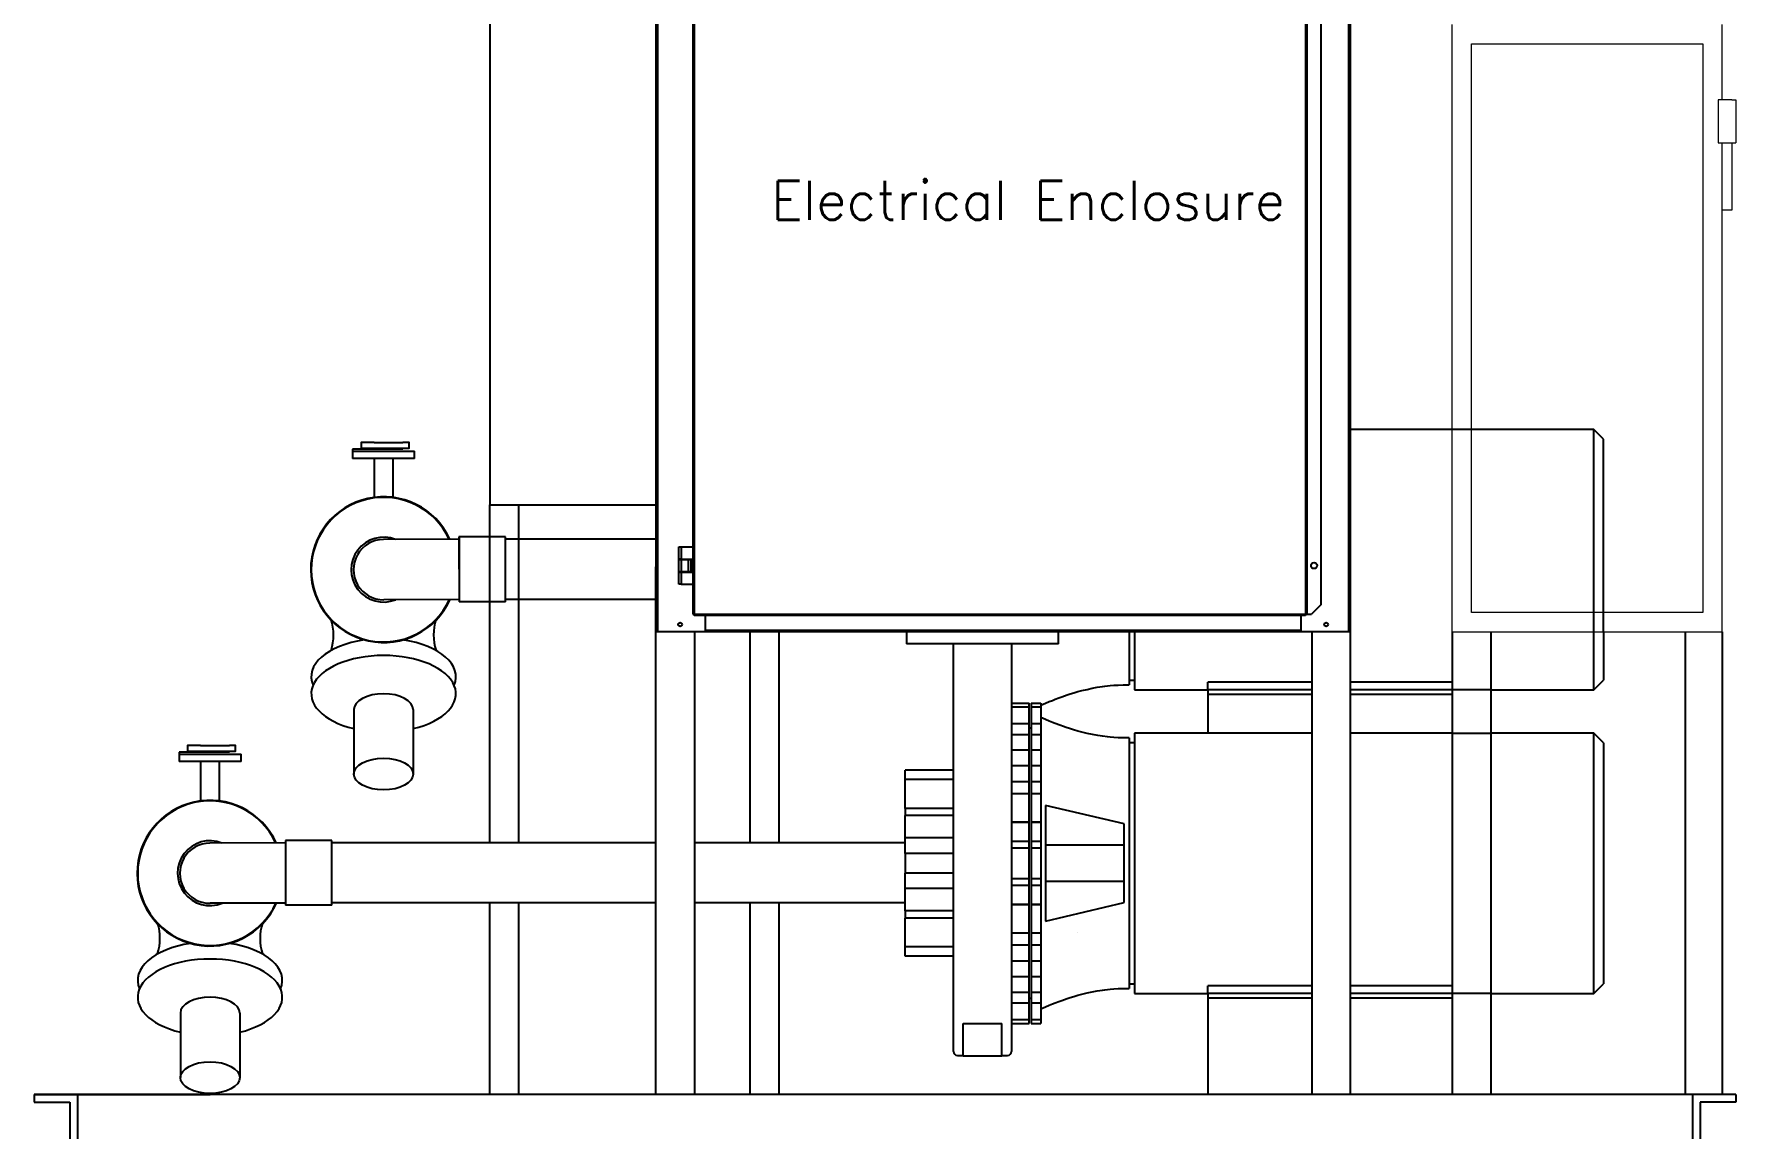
# Model space of a CAD drawing. Header units: inches. Extents: x 3128 to 3569, y 1222 to 1501.
# Drawn here: x 3258.9 to 3347.1, y 1278.3 to 1335.1 of the extents above; entities that cross this region are included whole.
import ezdxf

# ---------------------------------------------------------------- set-up
doc = ezdxf.new("R2010")
doc.units = ezdxf.units.IN
doc.header["$MEASUREMENT"] = 0
for name, color, linetype in [('External Disconnect 1 H1', 7, 'Continuous'), ('No External Disconnect H1', 7, 'Continuous'), ('WATANK', 7, 'Continuous'), ('WDPUMP', 7, 'Continuous'), ('WEPC', 7, 'Continuous'), ('WPCEDNOEDP2', 7, 'Continuous'), ('WSPUMP', 7, 'Continuous')]:
    doc.layers.add(name, color=color, linetype=linetype)
doc.styles.add('TCF_DIMENSION', font='simplex.shx')

msp = doc.modelspace()

# ---------------------------------------------------------------- linework, layer by layer
at = {"color": 0, "linetype": 'Continuous'}
for p, q in [((3347.1364, 1280.0817), (3258.8864, 1280.0817)), ((3347.1364, 1280.0817), (3258.8864, 1280.0817)), ((3258.8864, 1280.0817), (3258.8864, 1279.6917)), ((3258.8864, 1280.0817), (3258.8864, 1279.6917)), ((3258.8864, 1279.6917), (3260.7464, 1279.6917)), ((3258.8864, 1279.6917), (3260.7464, 1279.6917)), ((3260.7464, 1279.6917), (3260.7464, 1272.4717)), ((3260.7464, 1279.6917), (3260.7464, 1272.4717)), ((3261.1364, 1280.0817), (3261.1364, 1272.0817)), ((3261.1364, 1280.0817), (3261.1364, 1272.0817)), ((3344.8864, 1280.0817), (3344.8864, 1272.0817)), ((3344.8864, 1280.0817), (3344.8864, 1272.0817)), ((3347.1364, 1279.6917), (3345.2764, 1279.6917)), ((3345.2764, 1279.6917), (3345.2764, 1272.4717)), ((3347.1364, 1279.6917), (3345.2764, 1279.6917)), ((3345.2764, 1279.6917), (3345.2764, 1272.4717)), ((3347.1364, 1280.0817), (3347.1364, 1279.6917)), ((3347.1364, 1280.0817), (3347.1364, 1279.6917))]:
    msp.add_line(p, q, dxfattribs=at)
at = {"layer": 'External Disconnect 1 H1', "color": 0, "linetype": 'Continuous', "lineweight": 15}
for p, q in [((3332.4236, 1304.0817), (3332.4236, 1335.5817)), ((3332.4236, 1304.0817), (3332.4236, 1335.5817)), ((3346.4236, 1331.6772), (3346.4236, 1335.5817)), ((3346.4236, 1331.6772), (3346.4236, 1335.5817)), ((3333.4236, 1334.5817), (3345.4236, 1334.5817)), ((3333.4236, 1305.0817), (3333.4236, 1334.5817)), ((3333.4236, 1334.5817), (3345.4236, 1334.5817)), ((3333.4236, 1305.0817), (3333.4236, 1334.5817)), ((3345.4236, 1334.5817), (3345.4236, 1305.0817)), ((3345.4236, 1334.5817), (3345.4236, 1305.0817)), ((3346.4236, 1331.6772), (3346.2108, 1331.6772)), ((3346.2108, 1331.6772), (3346.2108, 1329.4401)), ((3346.4236, 1331.6772), (3346.2108, 1331.6772)), ((3346.2108, 1331.6772), (3346.2108, 1329.4401)), ((3346.9236, 1331.6772), (3346.4236, 1331.6772)), ((3346.9236, 1331.6772), (3346.4236, 1331.6772)), ((3346.9236, 1331.6772), (3347.1364, 1331.6772)), ((3346.9236, 1331.6772), (3347.1364, 1331.6772)), ((3347.1364, 1331.6772), (3347.1364, 1329.4401)), ((3347.1364, 1331.6772), (3347.1364, 1329.4401)), ((3346.2108, 1329.4401), (3347.1364, 1329.4401)), ((3346.2108, 1329.4401), (3347.1364, 1329.4401)), ((3346.4236, 1304.0817), (3346.4236, 1329.4401)), ((3346.4236, 1326.4401), (3346.4236, 1329.4401)), ((3346.4236, 1329.4401), (3346.9236, 1329.4401)), ((3346.4236, 1304.0817), (3346.4236, 1329.4401)), ((3346.4236, 1326.4401), (3346.4236, 1329.4401)), ((3346.4236, 1329.4401), (3346.9236, 1329.4401)), ((3346.9236, 1329.4401), (3346.9236, 1325.9401)), ((3346.9236, 1329.4401), (3346.9236, 1325.9401)), ((3346.4236, 1325.9401), (3346.4236, 1326.4401)), ((3346.4236, 1325.9401), (3346.4236, 1326.4401)), ((3346.9236, 1325.9401), (3346.4236, 1325.9401)), ((3346.9236, 1325.9401), (3346.4236, 1325.9401)), ((3345.4236, 1305.0817), (3333.4236, 1305.0817)), ((3345.4236, 1305.0817), (3333.4236, 1305.0817)), ((3332.4236, 1304.0817), (3346.4236, 1304.0817)), ((3332.4236, 1304.0817), (3346.4236, 1304.0817))]:
    msp.add_line(p, q, dxfattribs=at)
at = {"layer": 'External Disconnect 1 H1', "color": 0, "linetype": 'Continuous'}
for p, q in [((3332.4236, 1304.0817), (3332.4236, 1280.0817)), ((3332.4236, 1304.0817), (3332.4236, 1280.0817)), ((3334.4236, 1304.0817), (3334.4236, 1280.0817)), ((3334.4236, 1304.0817), (3334.4236, 1280.0817)), ((3344.5114, 1280.0817), (3344.5114, 1304.0817)), ((3344.5114, 1280.0817), (3344.5114, 1304.0817)), ((3346.4236, 1304.0817), (3346.4236, 1280.0817)), ((3346.4236, 1304.0817), (3346.4236, 1280.0817)), ((3260.7614, 1280.0817), (3268.0114, 1280.0817)), ((3260.7614, 1280.0817), (3268.0114, 1280.0817))]:
    msp.add_line(p, q, dxfattribs=at)
at = {"layer": 'No External Disconnect H1', "color": 0, "linetype": 'Continuous'}
for p, q in [((3319.7504, 1300.8274), (3319.7504, 1298.8317)), ((3332.4236, 1300.8274), (3332.4236, 1298.8317)), ((3332.4236, 1300.8274), (3332.4236, 1298.8317)), ((3332.4236, 1298.8317), (3334.4236, 1298.8317)), ((3319.7504, 1285.3317), (3319.7504, 1280.0817)), ((3332.4236, 1285.3317), (3332.4236, 1280.0817)), ((3334.4236, 1285.3317), (3332.4236, 1285.3317)), ((3332.4236, 1285.3317), (3332.4236, 1280.0817))]:
    msp.add_line(p, q, dxfattribs=at)
at = {"layer": 'WATANK', "color": 0, "linetype": 'Continuous'}
for p, q in [((3258.8864, 1280.0817), (3258.8864, 1279.6917)), ((3258.8864, 1280.0817), (3258.8864, 1279.6917)), ((3347.1364, 1280.0817), (3347.1364, 1279.6917)), ((3347.1364, 1280.0817), (3347.1364, 1279.6917))]:
    msp.add_line(p, q, dxfattribs=at)
at = {"layer": 'WDPUMP', "color": 0, "linetype": 'Continuous'}
for p, q in [((3282.5211, 1350.1643), (3282.5211, 1310.6643)), ((3332.4236, 1314.5774), (3327.1364, 1314.5774)), ((3275.404, 1313.5581), (3275.404, 1313.0646)), ((3276.516, 1313.5581), (3275.404, 1313.5581)), ((3275.404, 1313.4447), (3278.6188, 1313.4447)), ((3276.516, 1313.8924), (3278.016, 1313.8924)), ((3276.516, 1313.6092), (3278.016, 1313.6092)), ((3278.016, 1313.5581), (3276.516, 1313.5581)), ((3278.6188, 1313.0646), (3278.6188, 1313.4447)), ((3276.3922, 1313.0646), (3275.404, 1313.0646)), ((3276.516, 1313.0646), (3275.404, 1313.0646)), ((3278.6188, 1313.0646), (3276.516, 1313.0646)), ((3276.5435, 1311.0852), (3276.5435, 1313.0646)), ((3277.5085, 1311.0852), (3277.5085, 1313.0646)), ((3282.5211, 1310.6643), (3291.1364, 1310.6643)), ((3282.5211, 1309.0056), (3282.5211, 1310.6643)), ((3284.0211, 1310.6643), (3291.1364, 1310.6643)), ((3284.0211, 1308.8875), (3284.0211, 1310.6643)), ((3280.9181, 1308.8853), (3277.0047, 1308.8685)), ((3281.2614, 1309.007), (3280.9176, 1309.0055)), ((3280.9176, 1309.0055), (3280.9321, 1305.6402)), ((3280.9248, 1309.0056), (3280.9248, 1305.6402)), ((3283.3287, 1309.0056), (3280.9248, 1309.0056)), ((3280.9248, 1309.0056), (3280.9248, 1305.6402)), ((3283.3287, 1305.6402), (3283.3287, 1309.0056)), ((3291.2121, 1308.8875), (3283.3287, 1308.8875)), ((3280.9248, 1307.3229), (3280.9316, 1305.7604)), ((3291.1364, 1280.0817), (3291.1364, 1307.4567)), ((3280.9316, 1305.7604), (3277.0181, 1305.7435)), ((3283.3287, 1305.6402), (3280.9248, 1305.6402)), ((3281.2614, 1305.6416), (3280.9321, 1305.6402)), ((3282.5211, 1293.1442), (3282.5211, 1305.6402)), ((3291.2121, 1305.7625), (3283.3287, 1305.7625)), ((3284.0211, 1293.1442), (3284.0211, 1305.7625)), ((3325.6208, 1305.495), (3325.1208, 1304.995)), ((3324.5871, 1304.0817), (3324.5871, 1304.9193)), ((3324.8073, 1304.995), (3324.883, 1304.995)), ((3324.8073, 1304.995), (3324.8073, 1304.9193)), ((3324.883, 1304.995), (3324.884, 1304.995)), ((3324.884, 1304.995), (3325.1208, 1304.995)), ((3296.0211, 1293.1442), (3296.0211, 1304.0817)), ((3297.5211, 1293.1442), (3297.5211, 1304.0817)), ((3304.1279, 1304.0817), (3304.1279, 1303.4567)), ((3312.0029, 1303.4567), (3304.1279, 1303.4567)), ((3306.5654, 1296.2085), (3306.5654, 1303.4567)), ((3309.5654, 1303.4567), (3309.5654, 1296.2085)), ((3312.0029, 1303.4567), (3312.0029, 1304.0817)), ((3315.6704, 1304.0817), (3315.6704, 1301.3274)), ((3315.9514, 1304.0817), (3315.9514, 1301.0774)), ((3327.0607, 1304.0817), (3324.5871, 1304.0817)), ((3327.1364, 1304.0817), (3327.0607, 1304.0817)), ((3339.7614, 1301.0774), (3339.7614, 1304.0817)), ((3340.2614, 1304.0817), (3340.2614, 1301.5774)), ((3315.6704, 1301.5774), (3315.9514, 1301.5774)), ((3315.6704, 1301.5774), (3315.9514, 1301.5774)), ((3315.9514, 1301.0774), (3319.7504, 1301.0774)), ((3325.1364, 1301.4635), (3319.7504, 1301.4635)), ((3319.7504, 1301.0774), (3319.7504, 1301.4635)), ((3319.7504, 1301.0774), (3319.7504, 1300.8274)), ((3325.1364, 1301.0774), (3319.7504, 1301.0774)), ((3325.1364, 1300.8274), (3319.7504, 1300.8274)), ((3332.4236, 1301.4635), (3327.1364, 1301.4635)), ((3332.4236, 1301.0774), (3327.1364, 1301.0774)), ((3332.4236, 1300.8274), (3327.1364, 1300.8274)), ((3334.4236, 1301.0774), (3339.7614, 1301.0774)), ((3339.7614, 1301.0774), (3340.2614, 1301.5774)), ((3275.4735, 1300.0472), (3275.4735, 1296.7054)), ((3278.5493, 1300.0472), (3278.5493, 1296.7054)), ((3309.5654, 1300.3885), (3310.4824, 1300.3884)), ((3309.5654, 1300.3884), (3310.4824, 1300.3884)), ((3309.5654, 1300.1933), (3310.4824, 1300.1933)), ((3310.4824, 1300.1933), (3310.4824, 1300.3884)), ((3310.4824, 1300.3884), (3310.4824, 1300.3884)), ((3310.4824, 1299.3305), (3310.4824, 1300.1933)), ((3310.5904, 1300.3884), (3311.0904, 1300.3884)), ((3310.5904, 1300.3884), (3310.5904, 1300.1933)), ((3310.5904, 1300.3884), (3311.0904, 1300.3884)), ((3310.5904, 1300.3884), (3310.5904, 1300.3884)), ((3310.5904, 1300.1933), (3311.0904, 1300.1933)), ((3310.5904, 1300.1933), (3310.5904, 1299.3305)), ((3311.0904, 1300.3884), (3311.0904, 1300.1933)), ((3311.0904, 1300.3884), (3311.0904, 1300.3884)), ((3311.0904, 1300.1933), (3311.0904, 1299.3305)), ((3309.5654, 1299.3305), (3310.4824, 1299.3305)), ((3309.5654, 1299.3188), (3310.4824, 1299.3188)), ((3310.4824, 1299.319), (3310.4824, 1299.3305)), ((3310.4824, 1298.7632), (3310.4824, 1299.3188)), ((3310.5904, 1299.0817), (3310.4824, 1299.0817)), ((3310.5904, 1299.3305), (3311.0904, 1299.3305)), ((3310.5904, 1299.3305), (3310.5904, 1299.319)), ((3310.5904, 1299.3188), (3311.0904, 1299.3188)), ((3310.5904, 1299.3188), (3310.5904, 1298.7632)), ((3311.0904, 1299.3305), (3311.0904, 1299.3188)), ((3311.0904, 1299.3188), (3311.0904, 1298.7632)), ((3267.516, 1298.1782), (3269.016, 1298.1782)), ((3309.5654, 1298.7632), (3310.4824, 1298.7632)), ((3310.4824, 1297.9586), (3310.4824, 1298.7632)), ((3310.5904, 1298.7632), (3311.0904, 1298.7632)), ((3310.5904, 1298.7632), (3310.5904, 1297.9586)), ((3311.0904, 1298.7632), (3311.0904, 1297.9586)), ((3315.6704, 1298.5817), (3315.6704, 1285.5817)), ((3315.9514, 1298.3317), (3315.6704, 1298.3317)), ((3325.1364, 1298.8317), (3315.9514, 1298.8317)), ((3315.9514, 1298.8317), (3315.9514, 1285.3317)), ((3332.4236, 1298.8317), (3327.1364, 1298.8317)), ((3339.7614, 1298.8317), (3334.4236, 1298.8317)), ((3340.2614, 1298.3317), (3339.7614, 1298.8317)), ((3339.7614, 1285.3317), (3339.7614, 1298.8317)), ((3340.2614, 1298.3317), (3340.2614, 1285.8317)), ((3266.404, 1297.8439), (3266.404, 1297.3504)), ((3267.516, 1297.8439), (3266.404, 1297.8439)), ((3266.404, 1297.7305), (3269.6188, 1297.7305)), ((3267.3922, 1297.3504), (3266.404, 1297.3504)), ((3267.516, 1297.3504), (3266.404, 1297.3504)), ((3267.516, 1297.895), (3269.016, 1297.895)), ((3269.016, 1297.8439), (3267.516, 1297.8439)), ((3269.6188, 1297.3504), (3267.516, 1297.3504)), ((3267.5435, 1295.371), (3267.5435, 1297.3504)), ((3268.5085, 1295.371), (3268.5085, 1297.3504)), ((3269.6188, 1297.3504), (3269.6188, 1297.7305)), ((3309.5654, 1297.9586), (3310.4824, 1297.9586)), ((3310.4824, 1297.1478), (3310.4824, 1297.9586)), ((3310.5904, 1297.9586), (3311.0904, 1297.9586)), ((3310.5904, 1297.9586), (3310.5904, 1297.1478)), ((3311.0904, 1297.9586), (3311.0904, 1297.1474)), ((3306.5654, 1296.9057), (3304.0654, 1296.9057)), ((3304.0654, 1296.4238), (3304.0654, 1296.9057)), ((3306.5654, 1296.4238), (3304.0654, 1296.4238)), ((3304.0654, 1294.9208), (3304.0654, 1296.4238)), ((3309.5654, 1297.1474), (3310.4824, 1297.1474)), ((3310.4824, 1296.3159), (3310.4824, 1297.1474)), ((3310.5904, 1297.1474), (3311.0904, 1297.1474)), ((3310.5904, 1297.1474), (3310.5904, 1296.3159)), ((3311.0904, 1297.1474), (3311.0904, 1296.3159)), ((3267.5435, 1295.3418), (3267.5435, 1295.9205)), ((3268.5085, 1295.3418), (3268.5085, 1295.9257)), ((3306.5654, 1282.3167), (3306.5654, 1296.2085)), ((3309.5654, 1296.3159), (3310.4824, 1296.3159)), ((3309.5654, 1296.2085), (3309.5654, 1282.3167)), ((3309.5654, 1295.692), (3310.4824, 1295.692)), ((3310.4824, 1295.692), (3310.4824, 1296.3159)), ((3310.4824, 1294.2244), (3310.4824, 1295.692)), ((3310.5904, 1296.3159), (3311.0904, 1296.3159)), ((3310.5904, 1296.3159), (3310.5904, 1295.692)), ((3310.5904, 1295.692), (3311.0904, 1295.692)), ((3310.5904, 1295.692), (3310.5904, 1294.2244)), ((3311.0904, 1296.3159), (3311.0904, 1295.692)), ((3311.0904, 1295.692), (3311.0904, 1294.2244)), ((3306.5654, 1294.9208), (3304.0654, 1294.9208)), ((3304.0654, 1294.9208), (3304.0654, 1294.5608)), ((3315.4204, 1294.116), (3311.3404, 1295.0817)), ((3311.3404, 1295.0817), (3311.3404, 1289.0817)), ((3306.5654, 1294.563), (3304.0654, 1294.563)), ((3304.0654, 1293.399), (3304.0654, 1294.563)), ((3309.5654, 1294.2244), (3310.4824, 1294.2244)), ((3309.5654, 1294.2048), (3310.4824, 1294.2048)), ((3310.4824, 1294.2048), (3310.4824, 1294.2244)), ((3310.4824, 1293.224), (3310.4824, 1294.2048)), ((3310.5904, 1294.2244), (3311.0904, 1294.2244)), ((3310.5904, 1294.2244), (3310.5904, 1294.2048)), ((3310.5904, 1294.2048), (3310.5904, 1293.224)), ((3310.5904, 1294.2048), (3311.0904, 1294.2048)), ((3311.0904, 1294.2244), (3311.0904, 1294.2048)), ((3311.0904, 1294.2048), (3311.0904, 1293.224)), ((3315.4204, 1290.0474), (3315.4204, 1294.116)), ((3271.9181, 1293.142), (3268.0047, 1293.1251)), ((3272.2614, 1293.2637), (3271.9176, 1293.2622)), ((3271.9176, 1293.2622), (3271.9321, 1289.8968)), ((3271.9248, 1293.2622), (3271.9248, 1289.8968)), ((3274.3287, 1293.2622), (3271.9248, 1293.2622)), ((3271.9248, 1293.2622), (3271.9248, 1289.8968)), ((3274.3287, 1289.8968), (3274.3287, 1293.2622)), ((3291.1364, 1293.1442), (3274.3287, 1293.1442)), ((3304.0654, 1293.1442), (3293.1364, 1293.1442)), ((3306.5654, 1293.399), (3304.0654, 1293.399)), ((3304.0654, 1292.5899), (3304.0654, 1293.399)), ((3309.5654, 1293.224), (3310.4824, 1293.224)), ((3309.5654, 1292.8758), (3310.4824, 1292.8758)), ((3310.4824, 1292.8758), (3310.4824, 1293.224)), ((3310.4824, 1291.2872), (3310.4824, 1292.8758)), ((3310.5904, 1293.224), (3311.0904, 1293.224)), ((3310.5904, 1293.224), (3310.5904, 1292.8758)), ((3310.5904, 1292.8758), (3311.0904, 1292.8758)), ((3310.5904, 1292.8758), (3310.5904, 1291.2872)), ((3311.0904, 1293.224), (3311.0904, 1292.8758)), ((3311.0904, 1292.8758), (3311.0904, 1291.2872)), ((3315.4204, 1293.0192), (3311.3404, 1293.0192)), ((3306.5654, 1292.5899), (3304.0654, 1292.5899)), ((3304.0654, 1292.5899), (3304.0654, 1291.5602)), ((3271.9248, 1291.5795), (3271.9316, 1290.017)), ((3304.0654, 1290.7668), (3304.0654, 1291.5602)), ((3306.5654, 1291.5602), (3304.0654, 1291.5602)), ((3309.5654, 1291.2872), (3310.4824, 1291.2872)), ((3310.4824, 1290.9389), (3310.4824, 1291.2872)), ((3310.5904, 1291.2872), (3311.0904, 1291.2872)), ((3310.5904, 1291.2872), (3310.5904, 1290.9389)), ((3311.0904, 1291.2872), (3311.0904, 1290.9389)), ((3311.3404, 1291.1442), (3315.4204, 1291.1442)), ((3306.5654, 1290.7668), (3304.0654, 1290.7668)), ((3304.0654, 1289.6026), (3304.0654, 1290.7668)), ((3309.5654, 1290.9389), (3310.4824, 1290.9389)), ((3310.4824, 1289.9581), (3310.4824, 1290.9389)), ((3310.5904, 1290.9389), (3311.0904, 1290.9389)), ((3310.5904, 1290.9389), (3310.5904, 1289.9581)), ((3311.0904, 1290.9389), (3311.0904, 1289.9581)), ((3271.9316, 1290.017), (3268.0181, 1290.0001)), ((3274.3287, 1289.8968), (3271.9248, 1289.8968)), ((3272.2614, 1289.8982), (3271.9321, 1289.8968)), ((3291.1364, 1290.0192), (3274.3287, 1290.0192)), ((3282.5211, 1280.0817), (3282.5211, 1290.0192)), ((3284.0211, 1280.0817), (3284.0211, 1290.0192)), ((3304.0654, 1290.0192), (3293.1364, 1290.0192)), ((3296.0211, 1280.0817), (3296.0211, 1290.0192)), ((3297.5211, 1280.0817), (3297.5211, 1290.0192)), ((3306.5654, 1289.6026), (3304.0654, 1289.6026)), ((3304.0654, 1289.6004), (3304.0654, 1289.2346)), ((3309.5654, 1289.9581), (3310.4824, 1289.9581)), ((3309.5654, 1289.9386), (3310.4824, 1289.9386)), ((3310.4824, 1289.9386), (3310.4824, 1289.9581)), ((3310.4824, 1288.471), (3310.4824, 1289.9386)), ((3310.5904, 1289.9581), (3311.0904, 1289.9581)), ((3310.5904, 1289.9581), (3310.5904, 1289.9386)), ((3310.5904, 1289.9386), (3311.0904, 1289.9386)), ((3310.5904, 1289.9386), (3310.5904, 1288.471)), ((3311.0904, 1289.9581), (3311.0904, 1289.9386)), ((3311.0904, 1289.9386), (3311.0904, 1288.471)), ((3311.3404, 1289.0817), (3315.4204, 1290.0474)), ((3306.5654, 1289.2346), (3304.0654, 1289.2346)), ((3304.0654, 1287.7408), (3304.0654, 1289.2346)), ((3309.5654, 1288.471), (3310.4824, 1288.471)), ((3310.4824, 1287.8471), (3310.4824, 1288.471)), ((3310.5904, 1288.471), (3311.0904, 1288.471)), ((3310.5904, 1288.471), (3310.5904, 1287.8471)), ((3311.0904, 1288.471), (3311.0904, 1287.8471)), ((3312.9954, 1288.4994), (3312.9954, 1288.502)), ((3306.5654, 1287.7408), (3304.0654, 1287.7408)), ((3304.0654, 1287.2583), (3304.0654, 1287.7408)), ((3309.5654, 1287.8471), (3310.4824, 1287.8471)), ((3310.4824, 1287.0156), (3310.4824, 1287.8471)), ((3310.5904, 1287.8471), (3311.0904, 1287.8471)), ((3310.5904, 1287.8471), (3310.5904, 1287.0156)), ((3311.0904, 1287.8471), (3311.0904, 1287.0156)), ((3306.5654, 1287.2583), (3304.0654, 1287.2583)), ((3306.5654, 1287.2577), (3304.0654, 1287.2583)), ((3304.0654, 1287.2583), (3304.0654, 1287.2583)), ((3309.5654, 1287.0156), (3310.4824, 1287.0156)), ((3310.4824, 1286.2045), (3310.4824, 1287.016)), ((3310.5904, 1287.016), (3310.5904, 1286.2045)), ((3310.5904, 1287.0156), (3311.0904, 1287.0156)), ((3311.0904, 1287.0156), (3311.0904, 1286.2045)), ((3309.5654, 1286.2045), (3310.4824, 1286.2045)), ((3310.4824, 1285.3999), (3310.4824, 1286.2045)), ((3310.5904, 1286.2045), (3311.0904, 1286.2045)), ((3310.5904, 1286.2045), (3310.5904, 1285.3999)), ((3311.0904, 1286.2045), (3311.0904, 1285.3999)), ((3315.6704, 1285.8317), (3315.9514, 1285.8317)), ((3339.7614, 1285.3317), (3340.2614, 1285.8317)), ((3309.5654, 1285.3999), (3310.4824, 1285.3999)), ((3310.4824, 1284.8443), (3310.4824, 1285.3999)), ((3310.4824, 1285.0817), (3310.5904, 1285.0817)), ((3310.5904, 1285.3999), (3311.0904, 1285.3999)), ((3310.5904, 1285.3999), (3310.5904, 1284.8443)), ((3311.0904, 1285.3999), (3311.0904, 1284.8443)), ((3315.9514, 1285.3317), (3319.7504, 1285.3317)), ((3325.1364, 1285.7177), (3319.7504, 1285.7177)), ((3319.7504, 1285.3317), (3319.7504, 1285.7177)), ((3319.7504, 1285.3317), (3319.7504, 1285.0817)), ((3325.1364, 1285.3317), (3319.7504, 1285.3317)), ((3325.1364, 1285.0817), (3319.7504, 1285.0817)), ((3332.4236, 1285.7177), (3327.1364, 1285.7177)), ((3332.4236, 1285.3317), (3327.1364, 1285.3317)), ((3332.4236, 1285.0817), (3327.1364, 1285.0817)), ((3334.4236, 1285.3317), (3339.7614, 1285.3317)), ((3266.4735, 1284.3038), (3266.4735, 1280.962)), ((3269.5493, 1284.3038), (3269.5493, 1280.962)), ((3309.5654, 1284.8443), (3310.4824, 1284.8443)), ((3309.5654, 1284.8327), (3310.4824, 1284.8327)), ((3310.4824, 1284.8327), (3310.4824, 1284.8445)), ((3310.4824, 1283.9699), (3310.4824, 1284.8327)), ((3310.5904, 1284.8445), (3310.5904, 1284.8327)), ((3310.5904, 1284.8443), (3311.0904, 1284.8443)), ((3310.5904, 1284.8327), (3311.0904, 1284.8327)), ((3310.5904, 1284.8327), (3310.5904, 1283.9699)), ((3311.0904, 1284.8443), (3311.0904, 1284.8327)), ((3311.0904, 1284.8327), (3311.0904, 1283.9699)), ((3307.0654, 1283.7698), (3309.0654, 1283.7698)), ((3307.0654, 1282.0817), (3307.0654, 1283.7698)), ((3309.0654, 1282.0817), (3309.0654, 1283.7698)), ((3309.5654, 1283.9699), (3310.4824, 1283.9699)), ((3309.5654, 1283.7749), (3310.4824, 1283.7749)), ((3310.4824, 1283.7749), (3310.4824, 1283.9699)), ((3310.5904, 1283.9699), (3311.0904, 1283.9699)), ((3310.5904, 1283.9699), (3310.5904, 1283.7749)), ((3310.5904, 1283.7749), (3311.0904, 1283.7749)), ((3311.0904, 1283.9699), (3311.0904, 1283.7749)), ((3306.7654, 1282.1167), (3307.0654, 1282.1167)), ((3309.0654, 1282.0817), (3307.0654, 1282.0817)), ((3309.0654, 1282.1167), (3309.3654, 1282.1167)), ((3258.8864, 1280.0817), (3268.0114, 1280.0817)), ((3258.8864, 1280.0817), (3268.0114, 1280.0817)), ((3347.1364, 1280.0817), (3320.3864, 1280.0817)), ((3347.1364, 1280.0817), (3320.3864, 1280.0817))]:
    msp.add_line(p, q, dxfattribs=at)
for points in [[(3276.516, 1313.8924), (3275.8448, 1313.8924), (3275.8448, 1313.6092), (3276.516, 1313.6092)], [(3278.016, 1313.6092), (3278.3315, 1313.6092), (3278.3315, 1313.8924), (3278.016, 1313.8924)], [(3267.516, 1298.1782), (3266.8448, 1298.1782), (3266.8448, 1297.895), (3267.516, 1297.895)], [(3269.016, 1297.895), (3269.3315, 1297.895), (3269.3315, 1298.1782), (3269.016, 1298.1782)]]:
    msp.add_lwpolyline(points, dxfattribs=at)
at = {"layer": 'WDPUMP', "color": 0, "linetype": 'Continuous', "flags": 128}
for points in [[(3311.0904, 1300.2684), (3311.3282, 1300.3732), (3311.5307, 1300.4588), (3311.698, 1300.5271), (3311.835, 1300.5813), (3312.0182, 1300.6512), (3312.1776, 1300.7095), (3312.3133, 1300.7574), (3312.4537, 1300.8052), (3312.619, 1300.859), (3312.8091, 1300.9177), (3313.0173, 1300.9778), (3313.2148, 1301.0308), (3313.486, 1301.0969), (3313.7502, 1301.1537), (3314.014, 1301.2028), (3314.2868, 1301.2454), (3314.4132, 1301.2622), (3314.5421, 1301.2774), (3314.6852, 1301.2921), (3314.869, 1301.3074), (3315.0945, 1301.3207), (3315.3616, 1301.3288), (3315.6704, 1301.3274)], [(3315.6704, 1298.5817), (3315.3622, 1298.5803), (3315.0956, 1298.5883), (3314.8703, 1298.6016), (3314.6866, 1298.6169), (3314.5435, 1298.6315), (3314.2932, 1298.6629), (3314.0523, 1298.6998), (3313.7753, 1298.7504), (3313.4986, 1298.8093), (3313.2148, 1298.8783), (3313.0036, 1298.9351), (3312.7823, 1298.9995), (3312.5839, 1299.0613), (3312.4138, 1299.1173), (3312.2706, 1299.1666), (3312.074, 1299.2373), (3311.835, 1299.3279), (3311.698, 1299.382), (3311.5307, 1299.4503), (3311.3282, 1299.536), (3311.0904, 1299.6407)], [(3311.0904, 1284.5227), (3311.3282, 1284.6274), (3311.5307, 1284.7131), (3311.698, 1284.7813), (3311.835, 1284.8355), (3312.0182, 1284.9054), (3312.1776, 1284.9638), (3312.3133, 1285.0117), (3312.4537, 1285.0595), (3312.619, 1285.1133), (3312.8091, 1285.172), (3313.0173, 1285.2321), (3313.2148, 1285.2851), (3313.486, 1285.3512), (3313.7502, 1285.408), (3314.014, 1285.4571), (3314.2868, 1285.4996), (3314.4132, 1285.5164), (3314.5421, 1285.5317), (3314.6852, 1285.5463), (3314.869, 1285.5616), (3315.0945, 1285.575), (3315.3616, 1285.583), (3315.6704, 1285.5817)]]:
    msp.add_lwpolyline(points, dxfattribs=at)
at = {"layer": 'WDPUMP', "color": 0, "linetype": 'Continuous'}
msp.add_circle((3325.8864, 1304.4567), 0.0995, dxfattribs=at)
for centre, radius, start, end in [((3277.0114, 1307.306), 3.7792, 24.668847, 335.825472), ((3277.0114, 1307.306), 3.75, 24.871478, 335.622841), ((3277.0114, 1307.306), 1.6827, 68.460141, 292.034178), ((3277.0114, 1307.306), 1.5625, 90.247159, 270.247159), ((3271.7277, 1303.9224), 2.6891, 342.550527, 17.251529), ((3282.2952, 1303.9224), 2.6891, 162.748471, 197.449473), ((3268.0114, 1291.5626), 3.7792, 24.668847, 335.825472), ((3268.0114, 1291.5626), 3.75, 24.871478, 335.622841), ((3268.0114, 1291.5626), 1.6827, 68.460141, 292.034178), ((3268.0114, 1291.5626), 1.5625, 90.247159, 270.247159), ((3262.7277, 1288.1791), 2.6891, 342.550527, 17.251529), ((3273.2952, 1288.1791), 2.6891, 162.748471, 197.449473), ((3306.7654, 1282.3167), 0.2, 180, 270), ((3309.3654, 1282.3167), 0.2, 270, 0)]:
    msp.add_arc(centre, radius, start, end, dxfattribs=at)
for centre, major_axis, ratio, start_param, end_param in [((3277.0114, 1301.7491), (-3.75, 0), 0.5291703, 4.9824378, 6.5062749), ((3277.0114, 1301.7491), (-3.75, 0), 0.5291703, 9.2016884, 10.7255255), ((3277.0114, 1300.8711), (-3.75, 0), 0.5291703, 1.9933655, 7.4314125), ((3277.0114, 1300.0472), (-1.5379, 0), 0.5357164, 3.1415927, 6.2831853), ((3268.0114, 1286.0058), (-3.75, 0), 0.5291703, 4.9824378, 6.5062749), ((3268.0114, 1286.0058), (-3.75, 0), 0.5291703, 9.2016884, 10.7255255), ((3268.0114, 1285.1277), (-3.75, 0), 0.5291703, 1.9933655, 7.4314125), ((3268.0114, 1284.3038), (-1.5379, 0), 0.5357164, 3.1415927, 6.2831853)]:
    msp.add_ellipse(centre, major_axis=major_axis, ratio=ratio, start_param=start_param, end_param=end_param, dxfattribs=at)
for centre in [(3277.0114, 1296.7054), (3268.0114, 1280.962)]:
    msp.add_ellipse(centre, major_axis=(-1.5379, 0), ratio=0.5357164, dxfattribs=at)
at = {"layer": 'WEPC', "color": 0, "linetype": 'Continuous'}
for p, q in [((3291.1364, 1345.4689), (3291.1364, 1304.0817)), ((3291.1364, 1345.4689), (3291.1364, 1304.0817)), ((3291.2121, 1345.4689), (3291.2121, 1304.0817)), ((3291.2121, 1345.4689), (3291.2121, 1304.0817)), ((3293.0461, 1345.0311), (3293.0461, 1304.995)), ((3293.0461, 1345.0311), (3293.0461, 1304.995)), ((3293.1218, 1345.0311), (3293.1218, 1304.995)), ((3293.1218, 1345.0311), (3293.1218, 1304.995)), ((3324.8073, 1345.0311), (3324.8073, 1304.995)), ((3324.8073, 1345.0311), (3324.8073, 1304.995)), ((3324.883, 1345.0311), (3324.883, 1304.995)), ((3324.883, 1345.0311), (3324.883, 1304.995)), ((3324.884, 1304.995), (3324.884, 1345.0311)), ((3324.884, 1304.995), (3324.884, 1345.0311)), ((3327.0607, 1304.0817), (3327.0607, 1345.4689)), ((3327.0607, 1304.0817), (3327.0607, 1345.4689)), ((3327.1364, 1345.4689), (3327.1364, 1304.0817)), ((3327.1364, 1345.4689), (3327.1364, 1304.0817)), ((3325.6208, 1305.495), (3325.6208, 1344.5311)), ((3325.6208, 1305.495), (3325.6208, 1344.5311)), ((3292.3211, 1307.8493), (3292.3211, 1308.4793)), ((3292.3211, 1308.4793), (3292.4461, 1308.4793)), ((3292.3211, 1307.8493), (3292.3211, 1308.4793)), ((3292.3211, 1308.4793), (3292.4461, 1308.4793)), ((3292.4461, 1308.4793), (3292.4461, 1307.8493)), ((3292.4461, 1308.4793), (3293.0461, 1308.4793)), ((3292.4461, 1308.4793), (3292.4461, 1307.8493)), ((3292.4461, 1308.4793), (3293.0461, 1308.4793)), ((3292.4461, 1307.8493), (3292.3211, 1307.8493)), ((3292.4461, 1307.8493), (3292.3211, 1307.8493)), ((3292.3211, 1307.1981), (3292.3211, 1307.8281)), ((3292.3211, 1307.8281), (3292.4461, 1307.8281)), ((3292.3211, 1307.1981), (3292.3211, 1307.8281)), ((3292.3211, 1307.8281), (3292.4461, 1307.8281)), ((3292.4461, 1307.1981), (3292.3211, 1307.1981)), ((3292.4461, 1307.1981), (3292.3211, 1307.1981)), ((3292.3211, 1306.5468), (3292.3211, 1307.1768)), ((3292.3211, 1307.1768), (3292.4461, 1307.1768)), ((3292.3211, 1306.5468), (3292.3211, 1307.1768)), ((3292.3211, 1307.1768), (3292.4461, 1307.1768)), ((3292.4461, 1307.8493), (3293.0461, 1307.8493)), ((3292.4461, 1307.8493), (3293.0461, 1307.8493)), ((3292.4461, 1307.8281), (3292.4461, 1307.1981)), ((3292.4461, 1307.8281), (3292.8261, 1307.8281)), ((3292.4461, 1307.8281), (3292.4461, 1307.1981)), ((3292.4461, 1307.8281), (3292.8261, 1307.8281)), ((3292.8261, 1307.1981), (3292.4461, 1307.1981)), ((3292.8261, 1307.1981), (3292.4461, 1307.1981)), ((3292.4461, 1307.1768), (3292.4461, 1306.5468)), ((3292.4461, 1307.1768), (3293.0461, 1307.1768)), ((3292.4461, 1307.1768), (3292.4461, 1306.5468)), ((3292.4461, 1307.1768), (3293.0461, 1307.1768)), ((3292.4786, 1307.8493), (3292.4786, 1307.8281)), ((3292.4786, 1307.8493), (3292.4786, 1307.8281)), ((3292.4786, 1307.1981), (3292.4786, 1307.1768)), ((3292.4786, 1307.1981), (3292.4786, 1307.1768)), ((3292.7936, 1307.8281), (3292.7936, 1307.8493)), ((3292.7936, 1307.8281), (3292.7936, 1307.8493)), ((3292.7936, 1307.1768), (3292.7936, 1307.1981)), ((3292.7936, 1307.1768), (3292.7936, 1307.1981)), ((3292.8261, 1307.1981), (3292.8261, 1307.8281)), ((3292.8261, 1307.8281), (3292.9511, 1307.8281)), ((3292.8261, 1307.1981), (3292.8261, 1307.8281)), ((3292.8261, 1307.8281), (3292.9511, 1307.8281)), ((3292.9511, 1307.1981), (3292.8261, 1307.1981)), ((3292.9511, 1307.1981), (3292.8261, 1307.1981)), ((3292.9511, 1307.8281), (3292.9511, 1307.1981)), ((3292.9511, 1307.8281), (3292.9511, 1307.1981)), ((3292.4461, 1306.5468), (3292.3211, 1306.5468)), ((3292.4461, 1306.5468), (3292.3211, 1306.5468)), ((3292.4461, 1306.5468), (3293.0461, 1306.5468)), ((3292.4461, 1306.5468), (3293.0461, 1306.5468)), ((3293.0461, 1304.995), (3293.1218, 1304.995)), ((3293.0461, 1304.995), (3293.1218, 1304.995)), ((3293.1218, 1304.995), (3324.8073, 1304.995)), ((3293.1218, 1304.9193), (3293.1218, 1304.995)), ((3293.1218, 1304.995), (3324.8073, 1304.995)), ((3293.1218, 1304.9193), (3293.1218, 1304.995)), ((3324.8073, 1304.9193), (3293.1218, 1304.9193)), ((3324.8073, 1304.9193), (3293.1218, 1304.9193)), ((3293.6857, 1304.9193), (3293.6857, 1304.0817)), ((3293.6857, 1304.9193), (3293.6857, 1304.0817)), ((3291.2121, 1304.0817), (3291.1364, 1304.0817)), ((3291.2121, 1304.0817), (3291.1364, 1304.0817)), ((3293.6857, 1304.0817), (3291.2121, 1304.0817)), ((3293.6857, 1304.0817), (3291.2121, 1304.0817)), ((3293.1364, 1304.0817), (3293.1364, 1280.0817)), ((3293.1364, 1304.0817), (3293.1364, 1280.0817)), ((3324.5871, 1304.1574), (3293.6857, 1304.1574)), ((3324.5871, 1304.1574), (3293.6857, 1304.1574)), ((3324.5871, 1304.0817), (3293.6857, 1304.0817)), ((3324.5871, 1304.0817), (3293.6857, 1304.0817)), ((3325.1364, 1304.0817), (3325.1364, 1280.0817)), ((3325.1364, 1304.0817), (3325.1364, 1280.0817)), ((3327.1364, 1304.0817), (3327.1364, 1280.0817)), ((3327.1364, 1304.0817), (3327.1364, 1280.0817))]:
    msp.add_line(p, q, dxfattribs=at)
for centre, radius in [((3325.259, 1307.5131), 0.1563), ((3325.259, 1307.5131), 0.1563), ((3292.3864, 1304.4567), 0.0995), ((3292.3864, 1304.4567), 0.0995)]:
    msp.add_circle(centre, radius, dxfattribs=at)
at = {"layer": 'WPCEDNOEDP2', "color": 0, "linetype": 'Continuous'}
for p, q in [((3339.7614, 1314.5774), (3332.4236, 1314.5774)), ((3340.2614, 1314.0774), (3339.7614, 1314.5774)), ((3339.7614, 1304.0817), (3339.7614, 1314.5774)), ((3340.2614, 1304.0817), (3340.2614, 1314.0774)), ((3334.4236, 1301.0774), (3332.4236, 1301.0774))]:
    msp.add_line(p, q, dxfattribs=at)
at = {"layer": 'WSPUMP', "color": 0, "linetype": 'Continuous'}
for p, q in [((3282.5211, 1350.1643), (3282.5211, 1310.6643)), ((3282.5211, 1310.6643), (3291.1364, 1310.6643)), ((3282.5211, 1293.1442), (3282.5211, 1310.6643)), ((3284.0211, 1310.6643), (3291.1364, 1310.6643)), ((3284.0211, 1293.1442), (3284.0211, 1310.6643)), ((3291.1364, 1280.0817), (3291.1364, 1307.4567)), ((3325.6208, 1305.495), (3325.1208, 1304.995)), ((3324.5871, 1304.0817), (3324.5871, 1304.9193)), ((3324.8073, 1304.995), (3324.883, 1304.995)), ((3324.8073, 1304.995), (3324.8073, 1304.9193)), ((3324.883, 1304.995), (3324.884, 1304.995)), ((3324.884, 1304.995), (3325.1208, 1304.995)), ((3296.0211, 1293.1442), (3296.0211, 1304.0817)), ((3297.5211, 1293.1442), (3297.5211, 1304.0817)), ((3304.1279, 1304.0817), (3304.1279, 1303.4567)), ((3312.0029, 1303.4567), (3304.1279, 1303.4567)), ((3306.5654, 1296.2085), (3306.5654, 1303.4567)), ((3309.5654, 1303.4567), (3309.5654, 1296.2085)), ((3312.0029, 1303.4567), (3312.0029, 1304.0817)), ((3327.0607, 1304.0817), (3324.5871, 1304.0817)), ((3327.1364, 1304.0817), (3327.0607, 1304.0817)), ((3309.5654, 1300.3885), (3310.4824, 1300.3884)), ((3309.5654, 1300.3884), (3310.4824, 1300.3884)), ((3309.5654, 1300.1933), (3310.4824, 1300.1933)), ((3310.4824, 1300.1933), (3310.4824, 1300.3884)), ((3310.4824, 1300.3884), (3310.4824, 1300.3884)), ((3310.4824, 1299.3305), (3310.4824, 1300.1933)), ((3310.5904, 1300.3884), (3311.0904, 1300.3884)), ((3310.5904, 1300.3884), (3310.5904, 1300.1933)), ((3310.5904, 1300.3884), (3311.0904, 1300.3884)), ((3310.5904, 1300.3884), (3310.5904, 1300.3884)), ((3310.5904, 1300.1933), (3311.0904, 1300.1933)), ((3310.5904, 1300.1933), (3310.5904, 1299.3305)), ((3311.0904, 1300.3884), (3311.0904, 1300.1933)), ((3311.0904, 1300.3884), (3311.0904, 1300.3884)), ((3311.0904, 1300.1933), (3311.0904, 1299.3305)), ((3309.5654, 1299.3305), (3310.4824, 1299.3305)), ((3309.5654, 1299.3188), (3310.4824, 1299.3188)), ((3310.4824, 1299.319), (3310.4824, 1299.3305)), ((3310.4824, 1298.7632), (3310.4824, 1299.3188)), ((3310.5904, 1299.0817), (3310.4824, 1299.0817)), ((3310.5904, 1299.3305), (3311.0904, 1299.3305)), ((3310.5904, 1299.3305), (3310.5904, 1299.319)), ((3310.5904, 1299.3188), (3311.0904, 1299.3188)), ((3310.5904, 1299.3188), (3310.5904, 1298.7632)), ((3311.0904, 1299.3305), (3311.0904, 1299.3188)), ((3311.0904, 1299.3188), (3311.0904, 1298.7632)), ((3267.516, 1298.1782), (3269.016, 1298.1782)), ((3309.5654, 1298.7632), (3310.4824, 1298.7632)), ((3310.4824, 1297.9586), (3310.4824, 1298.7632)), ((3310.5904, 1298.7632), (3311.0904, 1298.7632)), ((3310.5904, 1298.7632), (3310.5904, 1297.9586)), ((3311.0904, 1298.7632), (3311.0904, 1297.9586)), ((3315.6704, 1298.5817), (3315.6704, 1285.5817)), ((3315.9514, 1298.3317), (3315.6704, 1298.3317)), ((3325.1364, 1298.8317), (3315.9514, 1298.8317)), ((3315.9514, 1298.8317), (3315.9514, 1285.3317)), ((3332.4236, 1298.8317), (3327.1364, 1298.8317)), ((3332.4236, 1298.8317), (3334.4236, 1298.8317)), ((3339.7614, 1298.8317), (3334.4236, 1298.8317)), ((3340.2614, 1298.3317), (3339.7614, 1298.8317)), ((3339.7614, 1285.3317), (3339.7614, 1298.8317)), ((3340.2614, 1298.3317), (3340.2614, 1285.8317)), ((3266.404, 1297.8439), (3266.404, 1297.3504)), ((3267.516, 1297.8439), (3266.404, 1297.8439)), ((3266.404, 1297.7305), (3269.6188, 1297.7305)), ((3267.3922, 1297.3504), (3266.404, 1297.3504)), ((3267.516, 1297.3504), (3266.404, 1297.3504)), ((3267.516, 1297.895), (3269.016, 1297.895)), ((3269.016, 1297.8439), (3267.516, 1297.8439)), ((3269.6188, 1297.3504), (3267.516, 1297.3504)), ((3267.5435, 1295.371), (3267.5435, 1297.3504)), ((3268.5085, 1295.371), (3268.5085, 1297.3504)), ((3269.6188, 1297.3504), (3269.6188, 1297.7305)), ((3309.5654, 1297.9586), (3310.4824, 1297.9586)), ((3310.4824, 1297.1478), (3310.4824, 1297.9586)), ((3310.5904, 1297.9586), (3311.0904, 1297.9586)), ((3310.5904, 1297.9586), (3310.5904, 1297.1478)), ((3311.0904, 1297.9586), (3311.0904, 1297.1474)), ((3306.5654, 1296.9057), (3304.0654, 1296.9057)), ((3304.0654, 1296.4238), (3304.0654, 1296.9057)), ((3306.5654, 1296.4238), (3304.0654, 1296.4238)), ((3304.0654, 1294.9208), (3304.0654, 1296.4238)), ((3309.5654, 1297.1474), (3310.4824, 1297.1474)), ((3310.4824, 1296.3159), (3310.4824, 1297.1474)), ((3310.5904, 1297.1474), (3311.0904, 1297.1474)), ((3310.5904, 1297.1474), (3310.5904, 1296.3159)), ((3311.0904, 1297.1474), (3311.0904, 1296.3159)), ((3267.5435, 1295.3418), (3267.5435, 1295.9205)), ((3268.5085, 1295.3418), (3268.5085, 1295.9257)), ((3306.5654, 1282.3167), (3306.5654, 1296.2085)), ((3309.5654, 1296.3159), (3310.4824, 1296.3159)), ((3309.5654, 1296.2085), (3309.5654, 1282.3167)), ((3309.5654, 1295.692), (3310.4824, 1295.692)), ((3310.4824, 1295.692), (3310.4824, 1296.3159)), ((3310.4824, 1294.2244), (3310.4824, 1295.692)), ((3310.5904, 1296.3159), (3311.0904, 1296.3159)), ((3310.5904, 1296.3159), (3310.5904, 1295.692)), ((3310.5904, 1295.692), (3311.0904, 1295.692)), ((3310.5904, 1295.692), (3310.5904, 1294.2244)), ((3311.0904, 1296.3159), (3311.0904, 1295.692)), ((3311.0904, 1295.692), (3311.0904, 1294.2244)), ((3306.5654, 1294.9208), (3304.0654, 1294.9208)), ((3304.0654, 1294.9208), (3304.0654, 1294.5608)), ((3315.4204, 1294.116), (3311.3404, 1295.0817)), ((3311.3404, 1295.0817), (3311.3404, 1289.0817)), ((3306.5654, 1294.563), (3304.0654, 1294.563)), ((3304.0654, 1293.399), (3304.0654, 1294.563)), ((3309.5654, 1294.2244), (3310.4824, 1294.2244)), ((3309.5654, 1294.2048), (3310.4824, 1294.2048)), ((3310.4824, 1294.2048), (3310.4824, 1294.2244)), ((3310.4824, 1293.224), (3310.4824, 1294.2048)), ((3310.5904, 1294.2244), (3311.0904, 1294.2244)), ((3310.5904, 1294.2244), (3310.5904, 1294.2048)), ((3310.5904, 1294.2048), (3310.5904, 1293.224)), ((3310.5904, 1294.2048), (3311.0904, 1294.2048)), ((3311.0904, 1294.2244), (3311.0904, 1294.2048)), ((3311.0904, 1294.2048), (3311.0904, 1293.224)), ((3315.4204, 1290.0474), (3315.4204, 1294.116)), ((3271.9181, 1293.142), (3268.0047, 1293.1251)), ((3272.2614, 1293.2637), (3271.9176, 1293.2622)), ((3271.9176, 1293.2622), (3271.9321, 1289.8968)), ((3271.9248, 1293.2622), (3271.9248, 1289.8968)), ((3274.3287, 1293.2622), (3271.9248, 1293.2622)), ((3271.9248, 1293.2622), (3271.9248, 1289.8968)), ((3274.3287, 1289.8968), (3274.3287, 1293.2622)), ((3291.1364, 1293.1442), (3274.3287, 1293.1442)), ((3304.0654, 1293.1442), (3293.1364, 1293.1442)), ((3306.5654, 1293.399), (3304.0654, 1293.399)), ((3304.0654, 1292.5899), (3304.0654, 1293.399)), ((3309.5654, 1293.224), (3310.4824, 1293.224)), ((3309.5654, 1292.8758), (3310.4824, 1292.8758)), ((3310.4824, 1292.8758), (3310.4824, 1293.224)), ((3310.4824, 1291.2872), (3310.4824, 1292.8758)), ((3310.5904, 1293.224), (3311.0904, 1293.224)), ((3310.5904, 1293.224), (3310.5904, 1292.8758)), ((3310.5904, 1292.8758), (3311.0904, 1292.8758)), ((3310.5904, 1292.8758), (3310.5904, 1291.2872)), ((3311.0904, 1293.224), (3311.0904, 1292.8758)), ((3311.0904, 1292.8758), (3311.0904, 1291.2872)), ((3315.4204, 1293.0192), (3311.3404, 1293.0192)), ((3306.5654, 1292.5899), (3304.0654, 1292.5899)), ((3304.0654, 1292.5899), (3304.0654, 1291.5602)), ((3271.9248, 1291.5795), (3271.9316, 1290.017)), ((3304.0654, 1290.7668), (3304.0654, 1291.5602)), ((3306.5654, 1291.5602), (3304.0654, 1291.5602)), ((3309.5654, 1291.2872), (3310.4824, 1291.2872)), ((3310.4824, 1290.9389), (3310.4824, 1291.2872)), ((3310.5904, 1291.2872), (3311.0904, 1291.2872)), ((3310.5904, 1291.2872), (3310.5904, 1290.9389)), ((3311.0904, 1291.2872), (3311.0904, 1290.9389)), ((3311.3404, 1291.1442), (3315.4204, 1291.1442)), ((3306.5654, 1290.7668), (3304.0654, 1290.7668)), ((3304.0654, 1289.6026), (3304.0654, 1290.7668)), ((3309.5654, 1290.9389), (3310.4824, 1290.9389)), ((3310.4824, 1289.9581), (3310.4824, 1290.9389)), ((3310.5904, 1290.9389), (3311.0904, 1290.9389)), ((3310.5904, 1290.9389), (3310.5904, 1289.9581)), ((3311.0904, 1290.9389), (3311.0904, 1289.9581)), ((3271.9316, 1290.017), (3268.0181, 1290.0001)), ((3274.3287, 1289.8968), (3271.9248, 1289.8968)), ((3272.2614, 1289.8982), (3271.9321, 1289.8968)), ((3291.1364, 1290.0192), (3274.3287, 1290.0192)), ((3282.5211, 1280.0817), (3282.5211, 1290.0192)), ((3284.0211, 1280.0817), (3284.0211, 1290.0192)), ((3304.0654, 1290.0192), (3293.1364, 1290.0192)), ((3296.0211, 1280.0817), (3296.0211, 1290.0192)), ((3297.5211, 1280.0817), (3297.5211, 1290.0192)), ((3306.5654, 1289.6026), (3304.0654, 1289.6026)), ((3304.0654, 1289.6004), (3304.0654, 1289.2346)), ((3309.5654, 1289.9581), (3310.4824, 1289.9581)), ((3309.5654, 1289.9386), (3310.4824, 1289.9386)), ((3310.4824, 1289.9386), (3310.4824, 1289.9581)), ((3310.4824, 1288.471), (3310.4824, 1289.9386)), ((3310.5904, 1289.9581), (3311.0904, 1289.9581)), ((3310.5904, 1289.9581), (3310.5904, 1289.9386)), ((3310.5904, 1289.9386), (3311.0904, 1289.9386)), ((3310.5904, 1289.9386), (3310.5904, 1288.471)), ((3311.0904, 1289.9581), (3311.0904, 1289.9386)), ((3311.0904, 1289.9386), (3311.0904, 1288.471)), ((3311.3404, 1289.0817), (3315.4204, 1290.0474)), ((3306.5654, 1289.2346), (3304.0654, 1289.2346)), ((3304.0654, 1287.7408), (3304.0654, 1289.2346)), ((3309.5654, 1288.471), (3310.4824, 1288.471)), ((3310.4824, 1287.8471), (3310.4824, 1288.471)), ((3310.5904, 1288.471), (3311.0904, 1288.471)), ((3310.5904, 1288.471), (3310.5904, 1287.8471)), ((3311.0904, 1288.471), (3311.0904, 1287.8471)), ((3312.9954, 1288.4994), (3312.9954, 1288.502)), ((3306.5654, 1287.7408), (3304.0654, 1287.7408)), ((3304.0654, 1287.2583), (3304.0654, 1287.7408)), ((3309.5654, 1287.8471), (3310.4824, 1287.8471)), ((3310.4824, 1287.0156), (3310.4824, 1287.8471)), ((3310.5904, 1287.8471), (3311.0904, 1287.8471)), ((3310.5904, 1287.8471), (3310.5904, 1287.0156)), ((3311.0904, 1287.8471), (3311.0904, 1287.0156)), ((3306.5654, 1287.2583), (3304.0654, 1287.2583)), ((3306.5654, 1287.2577), (3304.0654, 1287.2583)), ((3304.0654, 1287.2583), (3304.0654, 1287.2583)), ((3309.5654, 1287.0156), (3310.4824, 1287.0156)), ((3310.4824, 1286.2045), (3310.4824, 1287.016)), ((3310.5904, 1287.016), (3310.5904, 1286.2045)), ((3310.5904, 1287.0156), (3311.0904, 1287.0156)), ((3311.0904, 1287.0156), (3311.0904, 1286.2045)), ((3309.5654, 1286.2045), (3310.4824, 1286.2045)), ((3310.4824, 1285.3999), (3310.4824, 1286.2045)), ((3310.5904, 1286.2045), (3311.0904, 1286.2045)), ((3310.5904, 1286.2045), (3310.5904, 1285.3999)), ((3311.0904, 1286.2045), (3311.0904, 1285.3999)), ((3315.6704, 1285.8317), (3315.9514, 1285.8317)), ((3339.7614, 1285.3317), (3340.2614, 1285.8317)), ((3309.5654, 1285.3999), (3310.4824, 1285.3999)), ((3310.4824, 1284.8443), (3310.4824, 1285.3999)), ((3310.4824, 1285.0817), (3310.5904, 1285.0817)), ((3310.5904, 1285.3999), (3311.0904, 1285.3999)), ((3310.5904, 1285.3999), (3310.5904, 1284.8443)), ((3311.0904, 1285.3999), (3311.0904, 1284.8443)), ((3315.9514, 1285.3317), (3319.7504, 1285.3317)), ((3325.1364, 1285.7177), (3319.7504, 1285.7177)), ((3319.7504, 1285.3317), (3319.7504, 1285.7177)), ((3319.7504, 1285.3317), (3319.7504, 1285.0817)), ((3325.1364, 1285.3317), (3319.7504, 1285.3317)), ((3319.7504, 1285.3317), (3319.7504, 1280.0817)), ((3325.1364, 1285.0817), (3319.7504, 1285.0817)), ((3332.4236, 1285.7177), (3327.1364, 1285.7177)), ((3332.4236, 1285.3317), (3327.1364, 1285.3317)), ((3332.4236, 1285.0817), (3327.1364, 1285.0817)), ((3334.4236, 1285.3317), (3332.4236, 1285.3317)), ((3334.4236, 1285.3317), (3339.7614, 1285.3317)), ((3266.4735, 1284.3038), (3266.4735, 1280.962)), ((3269.5493, 1284.3038), (3269.5493, 1280.962)), ((3309.5654, 1284.8443), (3310.4824, 1284.8443)), ((3309.5654, 1284.8327), (3310.4824, 1284.8327)), ((3310.4824, 1284.8327), (3310.4824, 1284.8445)), ((3310.4824, 1283.9699), (3310.4824, 1284.8327)), ((3310.5904, 1284.8445), (3310.5904, 1284.8327)), ((3310.5904, 1284.8443), (3311.0904, 1284.8443)), ((3310.5904, 1284.8327), (3311.0904, 1284.8327)), ((3310.5904, 1284.8327), (3310.5904, 1283.9699)), ((3311.0904, 1284.8443), (3311.0904, 1284.8327)), ((3311.0904, 1284.8327), (3311.0904, 1283.9699)), ((3307.0654, 1283.7698), (3309.0654, 1283.7698)), ((3307.0654, 1282.0817), (3307.0654, 1283.7698)), ((3309.0654, 1282.0817), (3309.0654, 1283.7698)), ((3309.5654, 1283.9699), (3310.4824, 1283.9699)), ((3309.5654, 1283.7749), (3310.4824, 1283.7749)), ((3310.4824, 1283.7749), (3310.4824, 1283.9699)), ((3310.5904, 1283.9699), (3311.0904, 1283.9699)), ((3310.5904, 1283.9699), (3310.5904, 1283.7749)), ((3310.5904, 1283.7749), (3311.0904, 1283.7749)), ((3311.0904, 1283.9699), (3311.0904, 1283.7749)), ((3306.7654, 1282.1167), (3307.0654, 1282.1167)), ((3309.0654, 1282.0817), (3307.0654, 1282.0817)), ((3309.0654, 1282.1167), (3309.3654, 1282.1167)), ((3258.8864, 1280.0817), (3260.8864, 1280.0817)), ((3258.8864, 1280.0817), (3260.8864, 1280.0817)), ((3347.1364, 1280.0817), (3345.1364, 1280.0817)), ((3347.1364, 1280.0817), (3345.1364, 1280.0817))]:
    msp.add_line(p, q, dxfattribs=at)
at = {"layer": 'WSPUMP', "color": 0, "linetype": 'Continuous', "flags": 128}
for points in [[(3315.6704, 1298.5817), (3315.3622, 1298.5803), (3315.0956, 1298.5883), (3314.8703, 1298.6016), (3314.6866, 1298.6169), (3314.5435, 1298.6315), (3314.2932, 1298.6629), (3314.0523, 1298.6998), (3313.7753, 1298.7504), (3313.4986, 1298.8093), (3313.2148, 1298.8783), (3313.0036, 1298.9351), (3312.7823, 1298.9995), (3312.5839, 1299.0613), (3312.4138, 1299.1173), (3312.2706, 1299.1666), (3312.074, 1299.2373), (3311.835, 1299.3279), (3311.698, 1299.382), (3311.5307, 1299.4503), (3311.3282, 1299.536), (3311.0904, 1299.6407)], [(3311.0904, 1284.5227), (3311.3282, 1284.6274), (3311.5307, 1284.7131), (3311.698, 1284.7813), (3311.835, 1284.8355), (3312.0182, 1284.9054), (3312.1776, 1284.9638), (3312.3133, 1285.0117), (3312.4537, 1285.0595), (3312.619, 1285.1133), (3312.8091, 1285.172), (3313.0173, 1285.2321), (3313.2148, 1285.2851), (3313.486, 1285.3512), (3313.7502, 1285.408), (3314.014, 1285.4571), (3314.2868, 1285.4996), (3314.4132, 1285.5164), (3314.5421, 1285.5317), (3314.6852, 1285.5463), (3314.869, 1285.5616), (3315.0945, 1285.575), (3315.3616, 1285.583), (3315.6704, 1285.5817)]]:
    msp.add_lwpolyline(points, dxfattribs=at)
at = {"layer": 'WSPUMP', "color": 0, "linetype": 'Continuous'}
for points in [[(3267.516, 1298.1782), (3266.8448, 1298.1782), (3266.8448, 1297.895), (3267.516, 1297.895)], [(3269.016, 1297.895), (3269.3315, 1297.895), (3269.3315, 1298.1782), (3269.016, 1298.1782)]]:
    msp.add_lwpolyline(points, dxfattribs=at)
msp.add_circle((3325.8864, 1304.4567), 0.0995, dxfattribs=at)
for centre, radius, start, end in [((3268.0114, 1291.5626), 3.7792, 24.668847, 335.825472), ((3268.0114, 1291.5626), 3.75, 24.871478, 335.622841), ((3268.0114, 1291.5626), 1.6827, 68.460141, 292.034178), ((3268.0114, 1291.5626), 1.5625, 90.247159, 270.247159), ((3262.7277, 1288.1791), 2.6891, 342.550527, 17.251529), ((3273.2952, 1288.1791), 2.6891, 162.748471, 197.449473), ((3306.7654, 1282.3167), 0.2, 180, 270), ((3309.3654, 1282.3167), 0.2, 270, 0)]:
    msp.add_arc(centre, radius, start, end, dxfattribs=at)
for centre, major_axis, ratio, start_param, end_param in [((3268.0114, 1286.0058), (-3.75, 0), 0.5291703, 4.9824378, 6.5062749), ((3268.0114, 1286.0058), (-3.75, 0), 0.5291703, 9.2016884, 10.7255255), ((3268.0114, 1285.1277), (-3.75, 0), 0.5291703, 1.9933655, 7.4314125), ((3268.0114, 1284.3038), (-1.5379, 0), 0.5357164, 3.1415927, 6.2831853)]:
    msp.add_ellipse(centre, major_axis=major_axis, ratio=ratio, start_param=start_param, end_param=end_param, dxfattribs=at)
msp.add_ellipse((3268.0114, 1280.962), major_axis=(-1.5379, 0), ratio=0.5357164, dxfattribs=at)

# ---------------------------------------------------------------- texts
at = {"layer": 'WEPC', "color": 0, "linetype": 'Continuous', "insert": (3323.7466, 1325.4483), "char_height": 2.025, "attachment_point": 9, "style": 'TCF_DIMENSION'}
msp.add_mtext('Electrical Enclosure', dxfattribs=at)
msp.add_mtext('Electrical Enclosure', dxfattribs=at)

doc.saveas('drawing.dxf')
